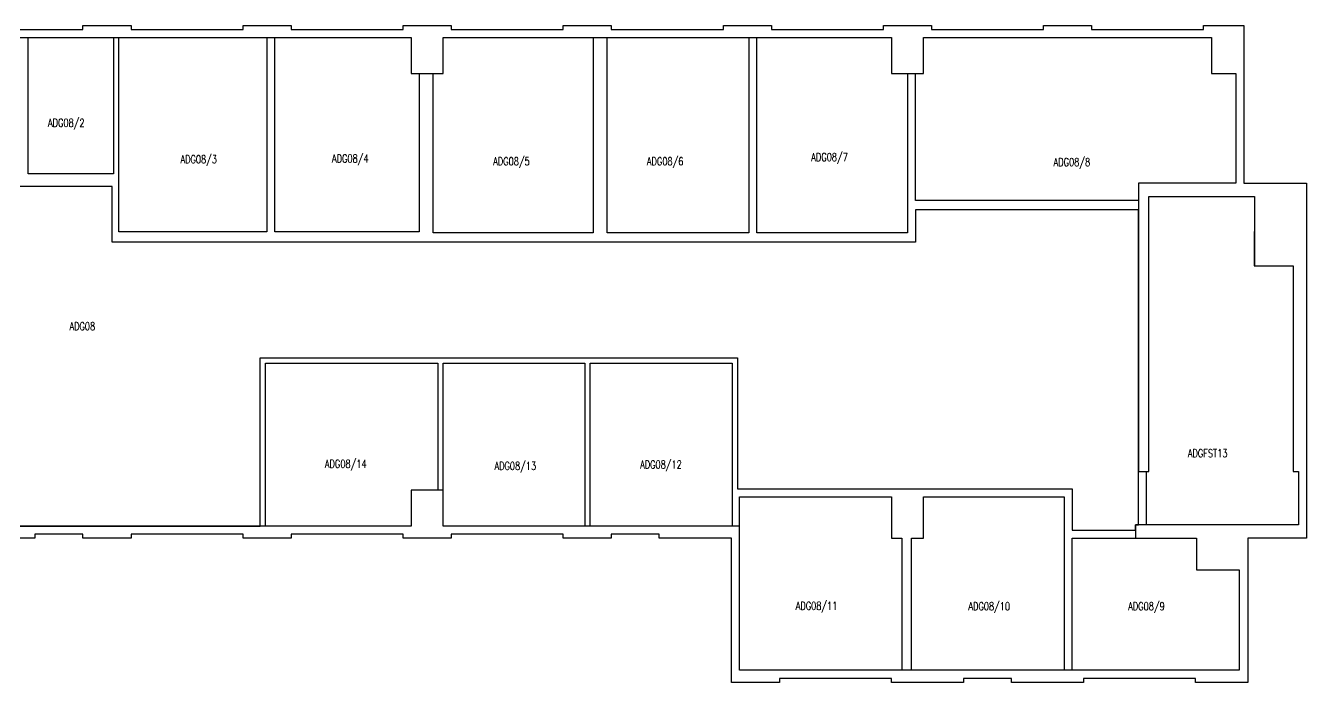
# Model space of a CAD drawing. Header units: millimetres. Extents: x 16288 to 63063, y 7390 to 52691.
# Drawn here: x 39063 to 63063, y 7390 to 19690 of the extents above; entities that cross this region are included whole.
import ezdxf
from ezdxf.enums import TextEntityAlignment as Align

# ---------------------------------------------------------------- set-up
doc = ezdxf.new("R2010")
doc.units = ezdxf.units.MM
doc.header["$LTSCALE"] = 1000
doc.header["$MEASUREMENT"] = 0
doc.layers.add('RM$TXT', color=5, linetype='Continuous', plot=False)
for name, color, linetype in [('triGrossAreaLayer', 7, 'Continuous'), ('triLabelLayer', 7, 'Continuous'), ('triMeasuredGrossAreaLayer', 7, 'Continuous'), ('triSpaceLayer', 7, 'Continuous')]:
    doc.layers.add(name, color=color, linetype=linetype)
doc.styles.add('Romans', font='romans.shx')
doc.styles.get("Standard").update_dxf_attribs({"font": ''})
doc.styles.get('Standard').set_extended_font_data('NSimSun')

msp = doc.modelspace()

# ---------------------------------------------------------------- linework, layer by layer
at = {"layer": 'triGrossAreaLayer'}
msp.add_lwpolyline([(38038, 19615), (40138, 19615), (40138, 19690), (41038, 19690), (41038, 19615), (43138, 19615), (43138, 19690), (44038, 19690), (44038, 19615), (46138, 19615), (46138, 19690), (47038, 19690), (47038, 19615), (49138, 19615), (49138, 19690), (50038, 19690), (50038, 19615), (52138, 19615), (52138, 19690), (53038, 19690), (53038, 19615), (55138, 19615), (55138, 19690), (56038, 19690), (56038, 19615), (58138, 19615), (58138, 19690), (59038, 19690), (59038, 19615), (61138, 19615), (61138, 19690), (61888, 19690), (61888, 16740), (63063, 16740), (63063, 10090), (61963, 10090), (61963, 7390), (60988, 7390), (60988, 7465), (58888, 7465), (58888, 7390), (57538, 7390), (57538, 7465), (56638, 7465), (56638, 7390), (55288, 7390), (55288, 7465), (53188, 7465), (53188, 7390), (52288, 7390), (52288, 10091), (50938, 10091), (50938, 10166), (50038, 10166), (50038, 10091), (49138, 10091), (49138, 10166), (47038, 10166), (47038, 10091), (46138, 10091), (46138, 10166), (44038, 10166), (44038, 10091), (43138, 10091), (43138, 10166), (41038, 10166), (41038, 10091), (40138, 10091), (40138, 10166), (39238, 10166), (39238, 10091), (37888, 10091)], dxfattribs=at)
at = {"layer": 'triMeasuredGrossAreaLayer'}
msp.add_lwpolyline([(37888, 19466), (46288, 19466), (46288, 18791), (46888, 18791), (46888, 19466), (55288, 19466), (55288, 18791), (55888, 18791), (55888, 19466), (61288, 19466), (61288, 18791), (61738, 18791), (61738, 16741), (59918, 16741), (59918, 11341), (60113, 11341), (60113, 16491), (62088, 16491), (62088, 15191), (62813, 15191), (62813, 11341), (62913, 11341), (62913, 10341), (59863, 10341), (59863, 10241), (59863, 10091), (61003, 10091), (61003, 9501), (61803, 9501), (61803, 7616), (52438, 7616), (52438, 10316), (46888, 10316), (46888, 10991), (46288, 10991), (46288, 10316), (37888, 10316)], dxfattribs=at)
at = {"layer": 'triSpaceLayer'}
for points in [[(39113, 19465), (40713, 19465), (40713, 16915), (39113, 16915), (39113, 19465)], [(40813, 19466), (43583, 19466), (43583, 15831), (40813, 15831), (40813, 19466)], [(46438, 15831), (43733, 15831), (43733, 19466), (44038, 19466), (46288, 19466), (46288, 18791), (46438, 18791), (46438, 15831)], [(46698, 15811), (46698, 18791), (46888, 18791), (46888, 19466), (49138, 19466), (49698, 19466), (49698, 15811), (46698, 15811)], [(52138, 19466), (52138, 19466), (52618, 19466), (52618, 15811), (49958, 15811), (49958, 19466), (49958, 19466), (50038, 19466), (52138, 19466)], [(52768, 15811), (52768, 19466), (53037, 19466), (55288, 19466), (55288, 18791), (55588, 18791), (55588, 15811)], [(55738, 16416), (55738, 18791), (55888, 18791), (55888, 19466), (58138, 19466), (59038, 19466), (61288, 19466), (61288, 18791), (61738, 18791), (61738, 16741), (59918, 16741), (59918, 16416), (55738, 16416)], [(60068, 10341), (60068, 11340), (60113, 11340), (60113, 16490), (62088, 16490), (62087, 15190), (62813, 15191), (62813, 11341), (62913, 11341), (62913, 10341), (60068, 10341)], [(43558, 13366), (46788, 13366), (46788, 10991), (46288, 10991), (46288, 10316), (43558, 10316), (43558, 13366)], [(46888, 13366), (49543, 13366), (49543, 10316), (46888, 10316), (46888, 13366)], [(49643, 13366), (52303, 13366), (52303, 10316), (49643, 10316), (49643, 13366)], [(52438, 10866), (55288, 10866), (55288, 10091), (55483, 10091), (55483, 7616), (52438, 7616), (52438, 10866)], [(55888, 10866), (58523, 10866), (58523, 7616), (55663, 7616), (55663, 10091), (55888, 10091), (55888, 10866)], [(58673, 10091), (61003, 10091), (61003, 9501), (61803, 9501), (61803, 7616), (60988, 7616), (58673, 7616), (58673, 10091)]]:
    msp.add_lwpolyline(points, close=True, dxfattribs=at)
msp.add_lwpolyline([(37888, 10316), (43458, 10316), (43458, 13466), (52403, 13466), (52403, 11016), (58673, 11016), (58673, 10241), (59863, 10241), (59863, 10341), (59918, 10341), (59918, 16241), (55738, 16241), (55738, 15636), (40688, 15636), (40688, 16676), (38130, 16676)], dxfattribs=at)

# ---------------------------------------------------------------- texts
at = {"layer": 'RM$TXT', "linetype": 'ByBlock', "style": 'Romans', "width": 0.75}
for s, p in [('ADG08/2', (39825, 17871, 0)), ('ADG08/3', (42307, 17187, 0)), ('ADG08/4', (45147, 17200, 0)), ('ADG08/7', (54128, 17229, 0)), ('ADG08/5', (48167, 17149, 0)), ('ADG08/6', (51047, 17149, 0)), ('ADG08/8', (58669, 17135, 0)), ('ADG08', (40125, 14060, 0)), ('ADG08/14', (45062, 11483, 0)), ('ADG08/13', (48239, 11444, 0)), ('ADG08/12', (50968, 11469, 0)), ('ADGFST13', (61213, 11681, 0)), ('ADG08/11', (53884, 8824, 0)), ('ADG08/10', (57120, 8817, 0)), ('ADG08/9', (60066, 8817, 0))]:
    msp.add_text(s, height=150, dxfattribs=at).set_placement(p, align=Align.MIDDLE_CENTER)
at = {"layer": 'triLabelLayer', "color": 7, "char_height": 103.79, "attachment_point": 5}
for insert in [(39913, 18190), (58738, 17941), (42198, 17648), (45086, 17648), (48198, 17638), (51288, 17638), (54178, 17638), (56998, 13574), (61491, 13416), (45173, 11841), (48216, 11841), (50973, 11841), (53961, 9241), (57093, 9241), (60238, 8853)]:
    msp.add_mtext('{\\fSansSerif;\\H0.01;}', dxfattribs=dict(at, insert=insert))

doc.saveas('drawing.dxf')
